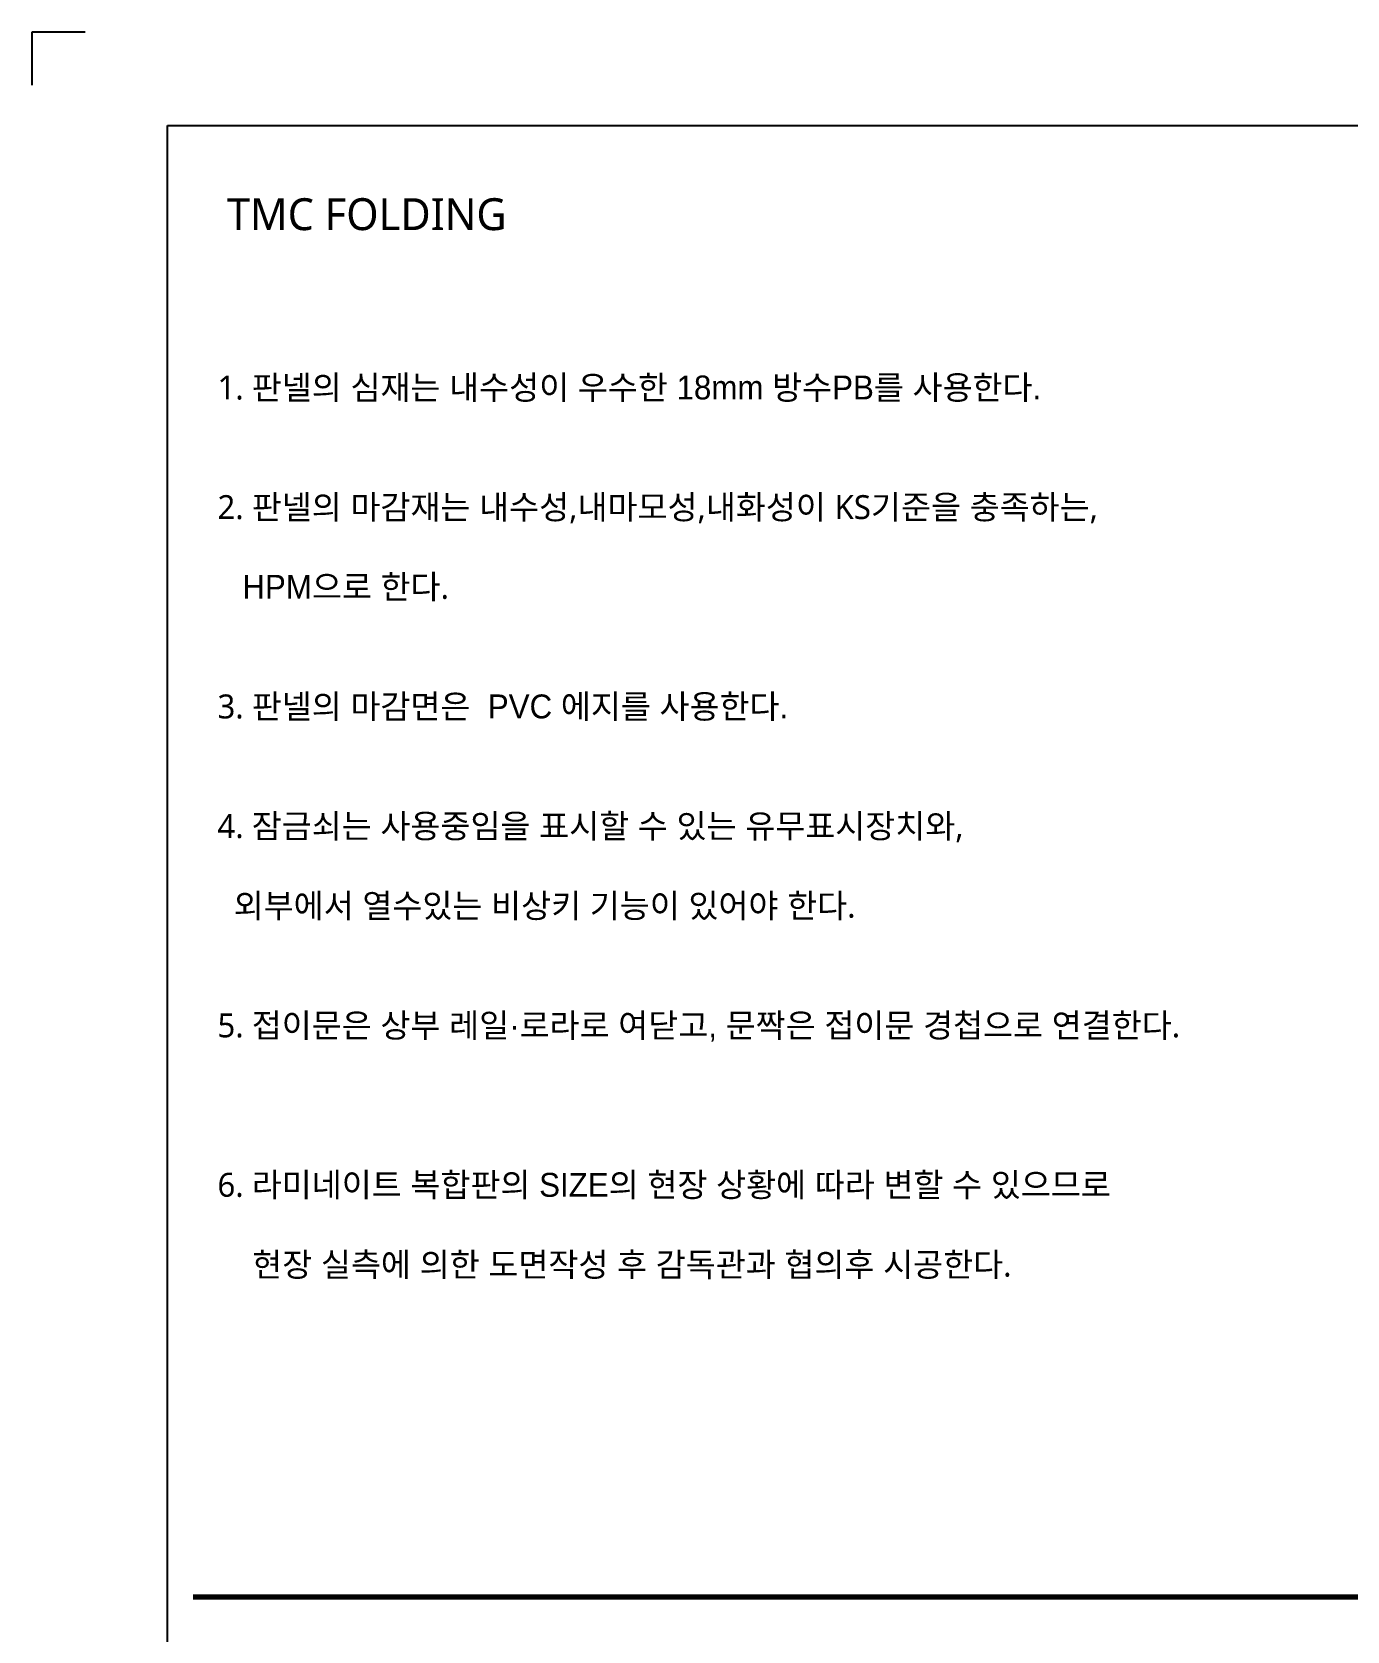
# Model space of a CAD drawing. Extents: x -256 to 8104, y -176 to 5714.
# Drawn here: x -256 to 2219, y 2705 to 5714 of the extents above; entities that cross this region are included whole.
import ezdxf
from ezdxf.enums import TextEntityAlignment as Align

# ---------------------------------------------------------------- set-up
doc = ezdxf.new("R2010")
doc.units = 0
doc.header["$LTSCALE"] = 30
doc.layers.get('0').update_dxf_attribs({"linetype": 'CONTINUOUS'})
doc.layers.add('jac text', color=7, linetype='CONTINUOUS')
doc.layers.add('TIT', color=3, linetype='CONTINUOUS')
doc.styles.add('돋움', font='malgun.ttf')

# ---------------------------------------------------------------- blocks, each defined once
blk = doc.blocks.new('FOLDING_01')
at = {"color": 2}
for p, q in [((-255.9, 5714.2), (-255.9, 5614.2)), ((-255.9, 5714.2), (-255.9, 5614.2)), ((-255.9, 5714.2), (-255.9, 5614.2)), ((-155.9, 5714.2), (-255.9, 5714.2)), ((-255.9, 5714.2), (-255.9, 5614.2))]:
    blk.add_line(p, q, dxfattribs=at)
for points in [[(-0.7, 5538.4), (7251.6, 5538.4), (7251.6, 0.1), (-0.7, 0.1)], [(-0.7, 5538.4), (7251.6, 5538.4), (7251.6, 0.1), (-0.7, 0.1)], [(-0.7, 5538.4), (7981.2, 5538.4), (7981.2, 0.1), (-0.7, 0.1)]]:
    blk.add_lwpolyline(points, close=True, dxfattribs=at)
at = {"color": 8, "const_width": 10}
blk.add_lwpolyline([(47.4, 2769.2), (5832, 2769.2)], dxfattribs=at)
at = {"layer": 'jac text', "insert": (93.3, 3367.2), "char_height": 45, "attachment_point": 7, "style": '돋움'}
blk.add_mtext('1. {\\F굴림;판넬의 심재는 내수성이 우수한 18mm 방수PB를 사용한다.    \\P     \\P}\\P2. {\\F굴림;판넬의 마감재는 내수성},{\\F굴림;내마모성},{\\F굴림;내화성이 }KS{\\F굴림;기준을 충족하는},\\P \\P  {\\F굴림; HPM으로 한다}. \\P\\P\\P3. {\\F굴림;판넬의 마감면은  PVC 에지를 사용한다.\\P\\P}\\P4. {\\F굴림;잠금쇠는 사용중임을 표시할 수 있는 유무표시장치와}, \\P\\P  {\\F굴림;외부에서 열수있는 비상키 기능이 있어야 한다}.\\P\\P\\P5. {\\f굴림|c129|p50;접이문은 상부 레일·로라로 여닫고, 문짝은 접이문 경첩으로 연결한다}.\\P\\P\\P\\P6. {\\F굴림;라미네이트 복합판의 SIZE의 현장 상황에 따라 변할 수 있으므로 \\P\\P    현장 실측에 의한 도면작성 후 감독관과 협의후 시공한다}. ', dxfattribs=at)
at = {"layer": 'TIT', "style": '돋움'}
blk.add_text('TMC FOLDING', height=60, dxfattribs=at).set_placement((637.4, 5341.4), align=Align.RIGHT)

msp = doc.modelspace()

# ---------------------------------------------------------------- block references
msp.add_blockref('FOLDING_01', (0, 0))

doc.saveas('drawing.dxf')
